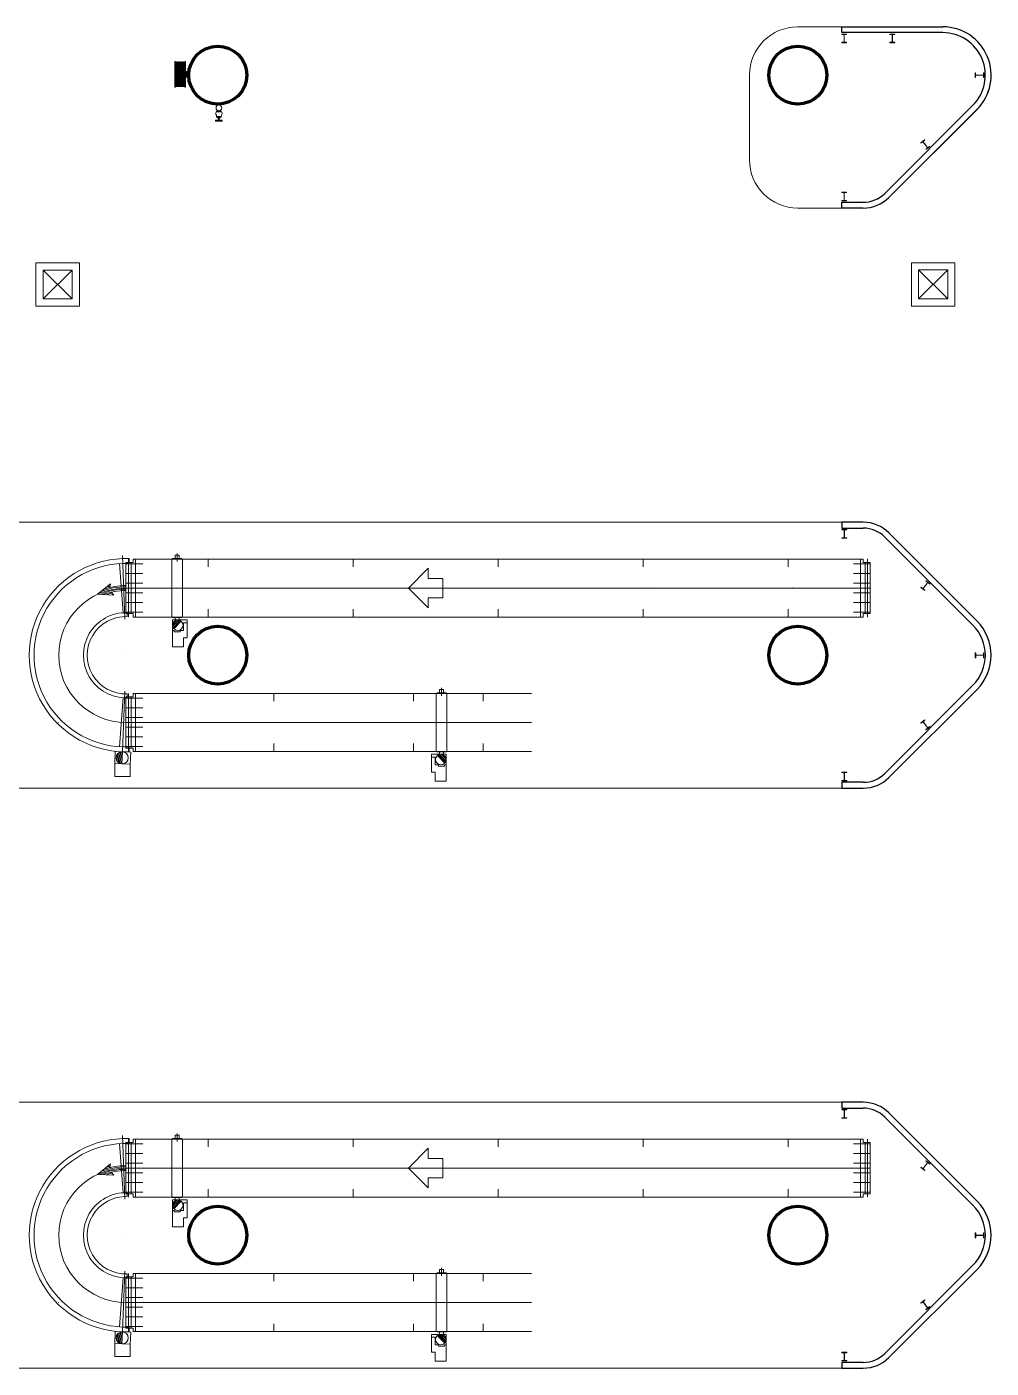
# Model space of a CAD drawing. Header units: metres. Extents: x 1807 to 3745, y 842 to 1968.
# Drawn here: x 3410.05 to 3430, y 1353.25 to 1381 of the extents above; entities that cross this region are included whole.
import ezdxf

# ---------------------------------------------------------------- set-up
doc = ezdxf.new("R2010")
doc.units = ezdxf.units.M
doc.header["$MEASUREMENT"] = 0
doc.linetypes.add('DGN1', pattern=[7.299439, 0, -7.299439])
doc.layers.add('Level 1', color=7, linetype='Continuous', lineweight=0)

msp = doc.modelspace()

# ---------------------------------------------------------------- linework, layer by layer
at = {"layer": 'Level 1', "color": 7, "linetype": 'Continuous', "lineweight": 0}
for p, q in [((3426, 1381), (3429, 1381)), ((3413.13, 1380.264), (3413.13, 1379.774)), ((3413.149, 1380.264), (3413.149, 1379.774)), ((3413.167, 1380.264), (3413.167, 1379.774)), ((3413.186, 1380.264), (3413.186, 1379.774)), ((3413.204, 1380.264), (3413.204, 1379.774)), ((3413.223, 1380.264), (3413.223, 1379.774)), ((3413.241, 1380.261), (3413.241, 1379.774)), ((3413.241, 1380.261), (3413.241, 1379.774)), ((3413.26, 1380.264), (3413.26, 1379.774)), ((3413.278, 1380.264), (3413.278, 1379.774)), ((3413.297, 1380.264), (3413.297, 1379.774)), ((3413.316, 1380.264), (3413.316, 1379.774)), ((3425, 1378.25), (3425, 1380)), ((3413.976, 1379.243), (3413.976, 1379.258)), ((3413.985, 1379.261), (3413.985, 1379.277)), ((3414.005, 1379.243), (3414.005, 1379.258)), ((3414.042, 1379.243), (3414.042, 1379.258)), ((3414.062, 1379.277), (3414.062, 1379.261)), ((3414.07, 1379.258), (3414.071, 1379.258)), ((3414.071, 1379.258), (3414.071, 1379.243)), ((3429.707, 1379.293), (3427.884, 1377.47)), ((3414.091, 1379.066), (3413.956, 1379.066)), ((3413.956, 1379.066), (3413.956, 1379.046)), ((3413.956, 1379.046), (3414.091, 1379.046)), ((3414.071, 1379.143), (3413.976, 1379.143)), ((3413.976, 1379.143), (3413.976, 1379.133)), ((3413.976, 1379.133), (3414.071, 1379.133)), ((3414.046, 1379.133), (3414.001, 1379.133)), ((3414.001, 1379.133), (3414.001, 1379.124)), ((3414.016, 1379.101), (3414.012, 1379.101)), ((3414.013, 1379.121), (3414.013, 1379.133)), ((3414.031, 1379.101), (3414.016, 1379.101)), ((3414.016, 1379.101), (3414.016, 1379.066)), ((3414.016, 1379.066), (3414.031, 1379.066)), ((3414.036, 1379.101), (3414.031, 1379.101)), ((3414.031, 1379.066), (3414.031, 1379.101)), ((3414.034, 1379.121), (3414.034, 1379.133)), ((3414.046, 1379.121), (3414.046, 1379.133)), ((3414.071, 1379.133), (3414.071, 1379.143)), ((3414.091, 1379.046), (3414.091, 1379.066)), ((3427.354, 1377.25), (3426, 1377.25)), ((3411.14, 1376.12), (3410.24, 1376.12)), ((3410.24, 1376.12), (3410.24, 1375.219)), ((3410.39, 1375.37), (3410.99, 1375.969)), ((3410.99, 1375.37), (3410.39, 1375.969)), ((3411.14, 1375.219), (3411.14, 1376.12)), ((3429.25, 1376.12), (3428.35, 1376.12)), ((3428.35, 1376.12), (3428.35, 1375.22)), ((3428.5, 1375.37), (3429.1, 1375.97)), ((3429.1, 1375.37), (3428.5, 1375.97)), ((3429.25, 1375.22), (3429.25, 1376.12)), ((3410.24, 1375.219), (3411.14, 1375.219)), ((3428.35, 1375.22), (3429.25, 1375.22)), ((3427.354, 1370.75), (3390.647, 1370.75)), ((3429.707, 1368.707), (3427.884, 1370.53)), ((3413.12, 1370.07), (3413.12, 1370)), ((3413.2, 1370.07), (3413.12, 1370.07)), ((3413.2, 1370.07), (3413.2, 1370)), ((3412.1, 1369.92), (3412.1, 1368.86)), ((3412.1, 1369.92), (3412.25, 1369.92)), ((3412.1, 1369.9), (3412.1, 1368.88)), ((3412.1, 1369.89), (3412.45, 1369.89)), ((3412.17, 1369.999), (3412.17, 1369.899)), ((3412.25, 1369.99), (3412.3, 1369.99)), ((3412.25, 1369.92), (3412.25, 1369.99)), ((3412.3, 1369.99), (3427.3, 1369.99)), ((3413.26, 1370), (3413.06, 1370)), ((3413.8, 1369.99), (3413.8, 1369.83)), ((3416.8, 1369.99), (3416.8, 1369.83)), ((3418.355, 1369.8), (3417.945, 1369.39)), ((3418.355, 1369.8), (3418.355, 1369.59)), ((3419.8, 1369.99), (3419.8, 1369.83)), ((3422.8, 1369.99), (3422.8, 1369.83)), ((3425.8, 1369.99), (3425.8, 1369.83)), ((3427.5, 1369.89), (3427.15, 1369.89)), ((3427.35, 1369.99), (3427.3, 1369.99)), ((3427.35, 1369.92), (3427.35, 1369.99)), ((3427.5, 1369.92), (3427.35, 1369.92)), ((3427.5, 1368.86), (3427.5, 1369.92)), ((3411.778, 1369.475), (3411.514, 1369.26)), ((3411.778, 1369.475), (3411.771, 1369.402)), ((3412.1, 1369.69), (3412.45, 1369.69)), ((3412.1, 1369.49), (3412.45, 1369.49)), ((3418.655, 1369.59), (3418.355, 1369.59)), ((3418.655, 1369.59), (3418.655, 1369.19)), ((3427.5, 1369.69), (3427.15, 1369.69)), ((3427.5, 1369.49), (3427.15, 1369.49)), ((3411.85, 1369.245), (3411.514, 1369.26)), ((3411.85, 1369.245), (3411.795, 1369.305)), ((3412.099, 1369.391), (3412.101, 1369.389)), ((3412.099, 1369.389), (3412.101, 1369.391)), ((3412.099, 1369.391), (3412.101, 1369.389)), ((3412.099, 1369.389), (3412.101, 1369.391)), ((3412.1, 1369.34), (3412.1, 1369.44)), ((3412.1, 1369.29), (3412.45, 1369.29)), ((3412.299, 1369.391), (3412.301, 1369.389)), ((3412.299, 1369.389), (3412.301, 1369.391)), ((3412.299, 1369.389), (3412.301, 1369.391)), ((3412.299, 1369.391), (3412.301, 1369.389)), ((3413.799, 1369.391), (3413.801, 1369.389)), ((3413.799, 1369.389), (3413.801, 1369.391)), ((3413.799, 1369.389), (3413.801, 1369.391)), ((3413.799, 1369.391), (3413.801, 1369.389)), ((3413.899, 1369.391), (3413.901, 1369.389)), ((3413.899, 1369.389), (3413.901, 1369.391)), ((3416.799, 1369.391), (3416.801, 1369.389)), ((3416.799, 1369.389), (3416.801, 1369.391)), ((3416.899, 1369.391), (3416.901, 1369.389)), ((3416.899, 1369.389), (3416.901, 1369.391)), ((3417.946, 1369.391), (3417.944, 1369.389)), ((3417.946, 1369.389), (3417.944, 1369.391)), ((3418.355, 1368.98), (3417.945, 1369.39)), ((3418.301, 1369.391), (3418.299, 1369.389)), ((3418.301, 1369.389), (3418.299, 1369.391)), ((3418.355, 1369.19), (3418.355, 1368.98)), ((3418.655, 1369.19), (3418.355, 1369.19)), ((3419.799, 1369.391), (3419.801, 1369.389)), ((3419.799, 1369.389), (3419.801, 1369.391)), ((3419.899, 1369.391), (3419.901, 1369.389)), ((3419.899, 1369.389), (3419.901, 1369.391)), ((3422.799, 1369.391), (3422.801, 1369.389)), ((3422.799, 1369.389), (3422.801, 1369.391)), ((3422.899, 1369.391), (3422.901, 1369.389)), ((3422.899, 1369.389), (3422.901, 1369.391)), ((3425.799, 1369.391), (3425.801, 1369.389)), ((3425.799, 1369.389), (3425.801, 1369.391)), ((3425.899, 1369.391), (3425.901, 1369.389)), ((3425.899, 1369.389), (3425.901, 1369.391)), ((3427.5, 1369.29), (3427.15, 1369.29)), ((3427.301, 1369.389), (3427.299, 1369.391)), ((3427.301, 1369.391), (3427.299, 1369.389)), ((3427.501, 1369.389), (3427.499, 1369.391)), ((3427.501, 1369.391), (3427.499, 1369.389)), ((3412.1, 1369.09), (3412.45, 1369.09)), ((3413.8, 1368.95), (3413.8, 1368.79)), ((3416.8, 1368.95), (3416.8, 1368.79)), ((3419.8, 1368.95), (3419.8, 1368.79)), ((3422.8, 1368.95), (3422.8, 1368.79)), ((3425.8, 1368.95), (3425.8, 1368.79)), ((3427.5, 1369.09), (3427.15, 1369.09)), ((3412.1, 1368.89), (3412.45, 1368.89)), ((3412.1, 1368.86), (3412.25, 1368.86)), ((3412.129, 1368.88), (3412.129, 1368.799)), ((3412.25, 1368.86), (3412.25, 1368.79)), ((3412.25, 1368.79), (3412.3, 1368.79)), ((3412.3, 1368.79), (3427.3, 1368.79)), ((3413.26, 1368.78), (3413.06, 1368.78)), ((3413.064, 1368.73), (3413.064, 1368.512)), ((3413.064, 1368.73), (3413.364, 1368.73)), ((3413.064, 1368.627), (3413.168, 1368.73)), ((3413.067, 1368.594), (3413.2, 1368.727)), ((3413.077, 1368.569), (3413.225, 1368.717)), ((3413.092, 1368.548), (3413.246, 1368.703)), ((3413.12, 1368.78), (3413.12, 1368.73)), ((3413.2, 1368.78), (3413.2, 1368.73)), ((3413.292, 1368.67), (3413.364, 1368.67)), ((3413.292, 1368.67), (3413.292, 1368.512)), ((3413.364, 1368.73), (3413.364, 1368.67)), ((3427.5, 1368.89), (3427.15, 1368.89)), ((3427.35, 1368.79), (3427.3, 1368.79)), ((3427.5, 1368.86), (3427.35, 1368.86)), ((3427.35, 1368.86), (3427.35, 1368.79)), ((3413.064, 1368.512), (3413.1, 1368.512)), ((3413.1, 1368.512), (3413.1, 1368.482)), ((3413.1, 1368.482), (3413.22, 1368.482)), ((3413.22, 1368.512), (3413.22, 1368.482)), ((3413.22, 1368.512), (3413.292, 1368.512)), ((3412.099, 1368.001), (3412.101, 1367.999)), ((3412.099, 1367.999), (3412.101, 1368.001)), ((3418.589, 1367.29), (3418.589, 1367.22)), ((3418.589, 1367.29), (3418.669, 1367.29)), ((3418.669, 1367.29), (3418.669, 1367.22)), ((3427.884, 1365.47), (3429.707, 1367.293)), ((3412.1, 1366.08), (3412.1, 1367.14)), ((3412.1, 1367.14), (3412.25, 1367.14)), ((3412.1, 1367.12), (3412.1, 1366.1)), ((3412.1, 1367.11), (3412.45, 1367.11)), ((3412.129, 1367.12), (3412.129, 1367.201)), ((3412.25, 1367.21), (3412.3, 1367.21)), ((3412.25, 1367.14), (3412.25, 1367.21)), ((3420.488, 1367.21), (3412.3, 1367.21)), ((3415.163, 1367.05), (3415.163, 1367.21)), ((3418.047, 1367.05), (3418.047, 1367.21)), ((3418.529, 1367.22), (3418.729, 1367.22)), ((3419.489, 1367.05), (3419.489, 1367.21)), ((3412.1, 1366.91), (3412.45, 1366.91)), ((3412.1, 1366.71), (3412.45, 1366.71)), ((3410.709, 1366.609), (3410.711, 1366.611)), ((3410.711, 1366.609), (3410.709, 1366.611)), ((3412.099, 1366.609), (3412.101, 1366.611)), ((3412.101, 1366.609), (3412.099, 1366.611)), ((3412.099, 1366.609), (3412.101, 1366.611)), ((3412.099, 1366.611), (3412.101, 1366.609)), ((3412.1, 1366.51), (3412.45, 1366.51)), ((3412.299, 1366.609), (3412.301, 1366.611)), ((3412.299, 1366.611), (3412.301, 1366.609)), ((3415.162, 1366.609), (3415.164, 1366.611)), ((3415.162, 1366.611), (3415.164, 1366.609)), ((3415.262, 1366.609), (3415.264, 1366.611)), ((3415.262, 1366.611), (3415.264, 1366.609)), ((3417.99, 1366.609), (3417.988, 1366.611)), ((3417.99, 1366.611), (3417.988, 1366.609)), ((3418.046, 1366.609), (3418.048, 1366.611)), ((3418.046, 1366.611), (3418.048, 1366.609)), ((3418.146, 1366.609), (3418.148, 1366.611)), ((3418.146, 1366.611), (3418.148, 1366.609)), ((3419.488, 1366.609), (3419.49, 1366.611)), ((3419.488, 1366.611), (3419.49, 1366.609)), ((3419.49, 1366.609), (3419.488, 1366.611)), ((3419.49, 1366.611), (3419.488, 1366.609)), ((3419.588, 1366.609), (3419.59, 1366.611)), ((3419.588, 1366.611), (3419.59, 1366.609)), ((3412.1, 1366.31), (3412.45, 1366.31)), ((3415.163, 1366.01), (3415.163, 1366.17)), ((3418.047, 1366.01), (3418.047, 1366.17)), ((3419.489, 1366.01), (3419.489, 1366.17)), ((3411.868, 1365.758), (3411.879, 1366.008)), ((3412.199, 1365.994), (3411.879, 1366.008)), ((3411.92, 1365.806), (3411.927, 1365.956)), ((3411.944, 1365.78), (3411.953, 1365.979)), ((3411.968, 1365.764), (3411.978, 1365.993)), ((3411.993, 1365.755), (3412.004, 1366)), ((3412.018, 1365.751), (3412.029, 1366.001)), ((3412.1, 1366.11), (3412.45, 1366.11)), ((3412.1, 1366.08), (3412.25, 1366.08)), ((3412.17, 1366.101), (3412.17, 1366.001)), ((3412.188, 1365.744), (3412.199, 1365.994)), ((3412.25, 1366.08), (3412.25, 1366.01)), ((3412.25, 1366.01), (3412.3, 1366.01)), ((3420.488, 1366.01), (3412.3, 1366.01)), ((3418.725, 1365.95), (3418.425, 1365.95)), ((3418.425, 1365.95), (3418.425, 1365.89)), ((3418.497, 1365.89), (3418.425, 1365.89)), ((3418.497, 1365.89), (3418.497, 1365.732)), ((3418.529, 1366), (3418.729, 1366)), ((3418.697, 1365.768), (3418.543, 1365.922)), ((3418.711, 1365.789), (3418.563, 1365.937)), ((3418.589, 1366), (3418.589, 1365.95)), ((3418.721, 1365.814), (3418.589, 1365.947)), ((3418.725, 1365.847), (3418.621, 1365.95)), ((3418.669, 1366), (3418.669, 1365.95)), ((3418.725, 1365.95), (3418.725, 1365.732)), ((3412.188, 1365.744), (3411.868, 1365.758)), ((3418.569, 1365.732), (3418.497, 1365.732)), ((3418.689, 1365.702), (3418.568, 1365.702)), ((3418.569, 1365.732), (3418.569, 1365.702)), ((3418.725, 1365.732), (3418.689, 1365.732)), ((3418.689, 1365.732), (3418.689, 1365.702)), ((3390.647, 1365.25), (3427.354, 1365.25)), ((3427.354, 1358.75), (3390.647, 1358.75)), ((3429.707, 1356.707), (3427.884, 1358.53)), ((3412.1, 1357.92), (3412.1, 1356.86)), ((3412.1, 1357.92), (3412.25, 1357.92)), ((3412.1, 1357.9), (3412.1, 1356.88)), ((3412.1, 1357.89), (3412.45, 1357.89)), ((3412.17, 1357.999), (3412.17, 1357.899)), ((3412.25, 1357.99), (3412.3, 1357.99)), ((3412.25, 1357.92), (3412.25, 1357.99)), ((3412.3, 1357.99), (3427.3, 1357.99)), ((3413.26, 1358), (3413.06, 1358)), ((3413.12, 1358.07), (3413.12, 1358)), ((3413.2, 1358.07), (3413.12, 1358.07)), ((3413.2, 1358.07), (3413.2, 1358)), ((3413.8, 1357.99), (3413.8, 1357.83)), ((3416.8, 1357.99), (3416.8, 1357.83)), ((3419.8, 1357.99), (3419.8, 1357.83)), ((3422.8, 1357.99), (3422.8, 1357.83)), ((3425.8, 1357.99), (3425.8, 1357.83)), ((3427.5, 1357.89), (3427.15, 1357.89)), ((3427.35, 1357.99), (3427.3, 1357.99)), ((3427.35, 1357.92), (3427.35, 1357.99)), ((3427.5, 1357.92), (3427.35, 1357.92)), ((3427.5, 1356.86), (3427.5, 1357.92)), ((3412.1, 1357.69), (3412.45, 1357.69)), ((3418.355, 1357.8), (3417.945, 1357.39)), ((3418.355, 1357.8), (3418.355, 1357.59)), ((3418.655, 1357.59), (3418.355, 1357.59)), ((3418.655, 1357.59), (3418.655, 1357.19)), ((3427.5, 1357.69), (3427.15, 1357.69)), ((3411.778, 1357.475), (3411.514, 1357.26)), ((3411.85, 1357.245), (3411.514, 1357.26)), ((3411.778, 1357.475), (3411.771, 1357.402)), ((3411.85, 1357.245), (3411.795, 1357.305)), ((3412.099, 1357.391), (3412.101, 1357.389)), ((3412.099, 1357.389), (3412.101, 1357.391)), ((3412.099, 1357.391), (3412.101, 1357.389)), ((3412.099, 1357.389), (3412.101, 1357.391)), ((3412.1, 1357.49), (3412.45, 1357.49)), ((3412.1, 1357.34), (3412.1, 1357.44)), ((3412.1, 1357.29), (3412.45, 1357.29)), ((3412.299, 1357.391), (3412.301, 1357.389)), ((3412.299, 1357.389), (3412.301, 1357.391)), ((3412.299, 1357.389), (3412.301, 1357.391)), ((3412.299, 1357.391), (3412.301, 1357.389)), ((3413.799, 1357.391), (3413.801, 1357.389)), ((3413.799, 1357.389), (3413.801, 1357.391)), ((3413.799, 1357.389), (3413.801, 1357.391)), ((3413.799, 1357.391), (3413.801, 1357.389)), ((3413.899, 1357.391), (3413.901, 1357.389)), ((3413.899, 1357.389), (3413.901, 1357.391)), ((3416.799, 1357.391), (3416.801, 1357.389)), ((3416.799, 1357.389), (3416.801, 1357.391)), ((3416.899, 1357.391), (3416.901, 1357.389)), ((3416.899, 1357.389), (3416.901, 1357.391)), ((3417.946, 1357.391), (3417.944, 1357.389)), ((3417.946, 1357.389), (3417.944, 1357.391)), ((3418.355, 1356.98), (3417.945, 1357.39)), ((3418.301, 1357.391), (3418.299, 1357.389)), ((3418.301, 1357.389), (3418.299, 1357.391)), ((3419.799, 1357.391), (3419.801, 1357.389)), ((3419.799, 1357.389), (3419.801, 1357.391)), ((3419.899, 1357.391), (3419.901, 1357.389)), ((3419.899, 1357.389), (3419.901, 1357.391)), ((3422.799, 1357.391), (3422.801, 1357.389)), ((3422.799, 1357.389), (3422.801, 1357.391)), ((3422.899, 1357.391), (3422.901, 1357.389)), ((3422.899, 1357.389), (3422.901, 1357.391)), ((3425.799, 1357.391), (3425.801, 1357.389)), ((3425.799, 1357.389), (3425.801, 1357.391)), ((3425.899, 1357.391), (3425.901, 1357.389)), ((3425.899, 1357.389), (3425.901, 1357.391)), ((3427.5, 1357.49), (3427.15, 1357.49)), ((3427.5, 1357.29), (3427.15, 1357.29)), ((3427.301, 1357.389), (3427.299, 1357.391)), ((3427.301, 1357.391), (3427.299, 1357.389)), ((3427.501, 1357.389), (3427.499, 1357.391)), ((3427.501, 1357.391), (3427.499, 1357.389)), ((3412.1, 1357.09), (3412.45, 1357.09)), ((3418.355, 1357.19), (3418.355, 1356.98)), ((3418.655, 1357.19), (3418.355, 1357.19)), ((3427.5, 1357.09), (3427.15, 1357.09)), ((3412.1, 1356.89), (3412.45, 1356.89)), ((3412.1, 1356.86), (3412.25, 1356.86)), ((3412.129, 1356.88), (3412.129, 1356.799)), ((3412.25, 1356.86), (3412.25, 1356.79)), ((3412.25, 1356.79), (3412.3, 1356.79)), ((3412.3, 1356.79), (3427.3, 1356.79)), ((3413.26, 1356.78), (3413.06, 1356.78)), ((3413.064, 1356.73), (3413.064, 1356.512)), ((3413.064, 1356.73), (3413.364, 1356.73)), ((3413.064, 1356.627), (3413.168, 1356.73)), ((3413.067, 1356.594), (3413.2, 1356.727)), ((3413.077, 1356.569), (3413.225, 1356.717)), ((3413.092, 1356.548), (3413.246, 1356.703)), ((3413.12, 1356.78), (3413.12, 1356.73)), ((3413.2, 1356.78), (3413.2, 1356.73)), ((3413.364, 1356.73), (3413.364, 1356.67)), ((3413.8, 1356.95), (3413.8, 1356.79)), ((3416.8, 1356.95), (3416.8, 1356.79)), ((3419.8, 1356.95), (3419.8, 1356.79)), ((3422.8, 1356.95), (3422.8, 1356.79)), ((3425.8, 1356.95), (3425.8, 1356.79)), ((3427.5, 1356.89), (3427.15, 1356.89)), ((3427.35, 1356.79), (3427.3, 1356.79)), ((3427.5, 1356.86), (3427.35, 1356.86)), ((3427.35, 1356.86), (3427.35, 1356.79)), ((3413.064, 1356.512), (3413.1, 1356.512)), ((3413.1, 1356.512), (3413.1, 1356.482)), ((3413.1, 1356.482), (3413.22, 1356.482)), ((3413.22, 1356.512), (3413.22, 1356.482)), ((3413.22, 1356.512), (3413.292, 1356.512)), ((3413.292, 1356.67), (3413.364, 1356.67)), ((3413.292, 1356.67), (3413.292, 1356.512)), ((3412.099, 1356.001), (3412.101, 1355.999)), ((3412.099, 1355.999), (3412.101, 1356.001)), ((3412.1, 1354.08), (3412.1, 1355.14)), ((3412.1, 1355.14), (3412.25, 1355.14)), ((3412.1, 1355.12), (3412.1, 1354.1)), ((3412.1, 1355.11), (3412.45, 1355.11)), ((3412.129, 1355.12), (3412.129, 1355.201)), ((3412.25, 1355.21), (3412.3, 1355.21)), ((3412.25, 1355.14), (3412.25, 1355.21)), ((3420.488, 1355.21), (3412.3, 1355.21)), ((3415.163, 1355.05), (3415.163, 1355.21)), ((3418.047, 1355.05), (3418.047, 1355.21)), ((3418.529, 1355.22), (3418.729, 1355.22)), ((3418.589, 1355.29), (3418.589, 1355.22)), ((3418.589, 1355.29), (3418.669, 1355.29)), ((3418.669, 1355.29), (3418.669, 1355.22)), ((3419.489, 1355.05), (3419.489, 1355.21)), ((3427.884, 1353.47), (3429.707, 1355.293)), ((3412.1, 1354.91), (3412.45, 1354.91)), ((3410.709, 1354.609), (3410.711, 1354.611)), ((3410.711, 1354.609), (3410.709, 1354.611)), ((3412.099, 1354.609), (3412.101, 1354.611)), ((3412.101, 1354.609), (3412.099, 1354.611)), ((3412.099, 1354.609), (3412.101, 1354.611)), ((3412.099, 1354.611), (3412.101, 1354.609)), ((3412.1, 1354.71), (3412.45, 1354.71)), ((3412.1, 1354.51), (3412.45, 1354.51)), ((3412.299, 1354.609), (3412.301, 1354.611)), ((3412.299, 1354.611), (3412.301, 1354.609)), ((3415.162, 1354.609), (3415.164, 1354.611)), ((3415.162, 1354.611), (3415.164, 1354.609)), ((3415.262, 1354.609), (3415.264, 1354.611)), ((3415.262, 1354.611), (3415.264, 1354.609)), ((3417.99, 1354.609), (3417.988, 1354.611)), ((3417.99, 1354.611), (3417.988, 1354.609)), ((3418.046, 1354.609), (3418.048, 1354.611)), ((3418.046, 1354.611), (3418.048, 1354.609)), ((3418.146, 1354.609), (3418.148, 1354.611)), ((3418.146, 1354.611), (3418.148, 1354.609)), ((3419.488, 1354.609), (3419.49, 1354.611)), ((3419.488, 1354.611), (3419.49, 1354.609)), ((3419.49, 1354.609), (3419.488, 1354.611)), ((3419.49, 1354.611), (3419.488, 1354.609)), ((3419.588, 1354.609), (3419.59, 1354.611)), ((3419.588, 1354.611), (3419.59, 1354.609)), ((3412.1, 1354.31), (3412.45, 1354.31)), ((3411.868, 1353.758), (3411.879, 1354.008)), ((3412.199, 1353.994), (3411.879, 1354.008)), ((3411.92, 1353.806), (3411.927, 1353.956)), ((3411.944, 1353.78), (3411.953, 1353.98)), ((3411.968, 1353.764), (3411.978, 1353.993)), ((3411.993, 1353.755), (3412.004, 1354)), ((3412.018, 1353.752), (3412.029, 1354.001)), ((3412.1, 1354.11), (3412.45, 1354.11)), ((3412.1, 1354.08), (3412.25, 1354.08)), ((3412.17, 1354.101), (3412.17, 1354.001)), ((3412.188, 1353.744), (3412.199, 1353.994)), ((3412.25, 1354.08), (3412.25, 1354.01)), ((3412.25, 1354.01), (3412.3, 1354.01)), ((3420.488, 1354.01), (3412.3, 1354.01)), ((3415.163, 1354.01), (3415.163, 1354.17)), ((3418.047, 1354.01), (3418.047, 1354.17)), ((3418.725, 1353.95), (3418.425, 1353.95)), ((3418.425, 1353.95), (3418.425, 1353.89)), ((3418.529, 1354), (3418.729, 1354)), ((3418.711, 1353.789), (3418.563, 1353.937)), ((3418.589, 1354), (3418.589, 1353.95)), ((3418.721, 1353.814), (3418.589, 1353.947)), ((3418.725, 1353.847), (3418.621, 1353.95)), ((3418.669, 1354), (3418.669, 1353.95)), ((3418.725, 1353.95), (3418.725, 1353.732)), ((3419.489, 1354.01), (3419.489, 1354.17)), ((3412.188, 1353.744), (3411.868, 1353.758)), ((3418.497, 1353.89), (3418.425, 1353.89)), ((3418.497, 1353.89), (3418.497, 1353.732)), ((3418.569, 1353.732), (3418.497, 1353.732)), ((3418.697, 1353.768), (3418.543, 1353.922)), ((3418.689, 1353.702), (3418.568, 1353.702)), ((3418.569, 1353.732), (3418.569, 1353.702)), ((3418.725, 1353.732), (3418.689, 1353.732)), ((3418.689, 1353.732), (3418.689, 1353.702)), ((3390.647, 1353.25), (3427.354, 1353.25))]:
    msp.add_line(p, q, dxfattribs=at)
at = {"layer": 'Level 1', "color": 7, "linetype": 'Continuous', "lineweight": 30}
for p, q in [((3426.909, 1380.88), (3426.909, 1381)), ((3426.909, 1381), (3429, 1381)), ((3429, 1380.88), (3426.909, 1380.88)), ((3429, 1380.88), (3429, 1380.88)), ((3413.34, 1380.07), (3413.34, 1379.968)), ((3413.369, 1380.07), (3413.34, 1380.07)), ((3413.369, 1379.968), (3413.369, 1380.07)), ((3413.34, 1379.968), (3413.369, 1379.968)), ((3427.799, 1377.555), (3429.621, 1379.378)), ((3429.706, 1379.293), (3427.883, 1377.47)), ((3426.909, 1377.25), (3426.909, 1377.37)), ((3426.909, 1377.37), (3427.353, 1377.37)), ((3427.353, 1377.25), (3426.909, 1377.25)), ((3427.354, 1370.75), (3426.91, 1370.75)), ((3426.91, 1370.75), (3426.91, 1370.63)), ((3426.91, 1370.63), (3427.354, 1370.63)), ((3427.8, 1370.445), (3429.622, 1368.622)), ((3429.707, 1368.707), (3427.884, 1370.53)), ((3429.622, 1367.378), (3427.8, 1365.555)), ((3427.884, 1365.47), (3429.707, 1367.293)), ((3427.354, 1365.37), (3426.91, 1365.37)), ((3426.91, 1365.37), (3426.91, 1365.25)), ((3426.91, 1365.25), (3427.354, 1365.25)), ((3427.354, 1358.75), (3426.91, 1358.75)), ((3426.91, 1358.75), (3426.91, 1358.63)), ((3426.91, 1358.63), (3427.354, 1358.63)), ((3427.8, 1358.445), (3429.622, 1356.622)), ((3429.707, 1356.707), (3427.884, 1358.53)), ((3429.622, 1355.378), (3427.8, 1353.555)), ((3427.884, 1353.47), (3429.707, 1355.293)), ((3427.354, 1353.37), (3426.91, 1353.37)), ((3426.91, 1353.37), (3426.91, 1353.25)), ((3426.91, 1353.25), (3427.354, 1353.25))]:
    msp.add_line(p, q, dxfattribs=at)
at = {"layer": 'Level 1', "color": 7, "linetype": 'Continuous', "lineweight": 13}
for p, q in [((3427.01, 1380.85), (3426.909, 1380.85)), ((3426.909, 1380.85), (3426.909, 1380.842)), ((3426.909, 1380.842), (3426.949, 1380.842)), ((3426.969, 1380.842), (3427.01, 1380.842)), ((3427.01, 1380.842), (3427.01, 1380.85)), ((3428.005, 1380.85), (3427.904, 1380.85)), ((3427.904, 1380.85), (3427.904, 1380.842)), ((3427.904, 1380.842), (3427.944, 1380.842)), ((3427.964, 1380.842), (3428.005, 1380.842)), ((3428.005, 1380.842), (3428.005, 1380.85)), ((3426.949, 1380.68), (3426.909, 1380.68)), ((3426.909, 1380.68), (3426.909, 1380.672)), ((3426.909, 1380.672), (3427.01, 1380.672)), ((3426.957, 1380.834), (3426.957, 1380.688)), ((3426.962, 1380.688), (3426.962, 1380.834)), ((3427.01, 1380.68), (3426.969, 1380.68)), ((3427.01, 1380.672), (3427.01, 1380.68)), ((3427.944, 1380.68), (3427.904, 1380.68)), ((3427.904, 1380.68), (3427.904, 1380.672)), ((3427.904, 1380.672), (3428.005, 1380.672)), ((3427.952, 1380.834), (3427.952, 1380.688)), ((3427.957, 1380.688), (3427.957, 1380.834)), ((3428.005, 1380.68), (3427.964, 1380.68)), ((3428.005, 1380.672), (3428.005, 1380.68)), ((3413.114, 1380.284), (3413.114, 1379.754)), ((3413.129, 1380.284), (3413.114, 1380.284)), ((3413.129, 1379.754), (3413.129, 1380.284)), ((3413.319, 1380.284), (3413.319, 1379.754)), ((3413.333, 1380.284), (3413.319, 1380.284)), ((3413.333, 1379.754), (3413.333, 1380.284)), ((3429.671, 1379.949), (3429.671, 1380.051)), ((3429.671, 1380.051), (3429.679, 1380.051)), ((3429.679, 1380.051), (3429.679, 1380.01)), ((3429.841, 1380.01), (3429.841, 1380.051)), ((3429.841, 1380.051), (3429.849, 1380.051)), ((3429.849, 1380.051), (3429.849, 1379.949)), ((3413.114, 1379.754), (3413.129, 1379.754)), ((3413.319, 1379.754), (3413.333, 1379.754)), ((3429.679, 1379.949), (3429.671, 1379.949)), ((3429.679, 1379.99), (3429.679, 1379.949)), ((3429.687, 1380.002), (3429.833, 1380.002)), ((3429.833, 1379.998), (3429.687, 1379.998)), ((3429.841, 1379.949), (3429.841, 1379.99)), ((3429.849, 1379.949), (3429.841, 1379.949)), ((3428.543, 1378.6), (3428.624, 1378.662)), ((3428.595, 1378.62), (3428.684, 1378.504)), ((3428.629, 1378.656), (3428.596, 1378.631)), ((3428.624, 1378.662), (3428.629, 1378.656)), ((3428.548, 1378.594), (3428.543, 1378.6)), ((3428.58, 1378.619), (3428.548, 1378.594)), ((3428.68, 1378.501), (3428.591, 1378.617)), ((3428.647, 1378.465), (3428.679, 1378.49)), ((3428.651, 1378.459), (3428.647, 1378.465)), ((3428.732, 1378.521), (3428.651, 1378.459)), ((3428.695, 1378.502), (3428.727, 1378.527)), ((3428.727, 1378.527), (3428.732, 1378.521)), ((3426.909, 1377.57), (3426.909, 1377.578)), ((3426.909, 1377.578), (3427.01, 1377.578)), ((3426.949, 1377.57), (3426.909, 1377.57)), ((3426.957, 1377.416), (3426.957, 1377.562)), ((3426.962, 1377.562), (3426.962, 1377.416)), ((3427.01, 1377.57), (3426.969, 1377.57)), ((3427.01, 1377.578), (3427.01, 1377.57)), ((3426.909, 1377.4), (3426.909, 1377.408)), ((3426.909, 1377.408), (3426.949, 1377.408)), ((3427.01, 1377.4), (3426.909, 1377.4)), ((3426.969, 1377.408), (3427.01, 1377.408)), ((3427.01, 1377.408), (3427.01, 1377.4)), ((3410.99, 1375.969), (3410.39, 1375.969)), ((3410.39, 1375.969), (3410.39, 1375.37)), ((3410.99, 1375.37), (3410.99, 1375.969)), ((3429.1, 1375.97), (3428.5, 1375.97)), ((3428.5, 1375.97), (3428.5, 1375.37)), ((3429.1, 1375.37), (3429.1, 1375.97)), ((3410.39, 1375.37), (3410.99, 1375.37)), ((3428.5, 1375.37), (3429.1, 1375.37)), ((3427.011, 1370.6), (3426.91, 1370.6)), ((3426.91, 1370.6), (3426.91, 1370.592)), ((3426.91, 1370.592), (3426.95, 1370.592)), ((3426.958, 1370.584), (3426.958, 1370.438)), ((3426.963, 1370.438), (3426.963, 1370.584)), ((3426.97, 1370.592), (3427.011, 1370.592)), ((3427.011, 1370.592), (3427.011, 1370.6)), ((3426.95, 1370.43), (3426.91, 1370.43)), ((3426.91, 1370.43), (3426.91, 1370.422)), ((3426.91, 1370.422), (3427.011, 1370.422)), ((3427.011, 1370.43), (3426.97, 1370.43)), ((3427.011, 1370.422), (3427.011, 1370.43)), ((3428.681, 1369.499), (3428.592, 1369.383)), ((3428.596, 1369.38), (3428.685, 1369.496)), ((3428.652, 1369.541), (3428.648, 1369.535)), ((3428.648, 1369.535), (3428.68, 1369.51)), ((3428.733, 1369.479), (3428.652, 1369.541)), ((3428.696, 1369.498), (3428.728, 1369.473)), ((3428.728, 1369.473), (3428.733, 1369.479)), ((3428.549, 1369.406), (3428.544, 1369.4)), ((3428.544, 1369.4), (3428.625, 1369.338)), ((3428.581, 1369.381), (3428.549, 1369.406)), ((3428.63, 1369.344), (3428.597, 1369.369)), ((3428.625, 1369.338), (3428.63, 1369.344)), ((3429.672, 1367.949), (3429.672, 1368.051)), ((3429.672, 1368.051), (3429.68, 1368.051)), ((3429.68, 1367.949), (3429.672, 1367.949)), ((3429.68, 1368.051), (3429.68, 1368.01)), ((3429.68, 1367.99), (3429.68, 1367.949)), ((3429.688, 1368.002), (3429.834, 1368.002)), ((3429.834, 1367.998), (3429.688, 1367.998)), ((3429.842, 1368.01), (3429.842, 1368.051)), ((3429.842, 1368.051), (3429.85, 1368.051)), ((3429.842, 1367.949), (3429.842, 1367.99)), ((3429.85, 1367.949), (3429.842, 1367.949)), ((3429.85, 1368.051), (3429.85, 1367.949)), ((3428.544, 1366.6), (3428.625, 1366.662)), ((3428.549, 1366.594), (3428.544, 1366.6)), ((3428.581, 1366.619), (3428.549, 1366.594)), ((3428.681, 1366.501), (3428.592, 1366.617)), ((3428.596, 1366.62), (3428.685, 1366.504)), ((3428.63, 1366.656), (3428.597, 1366.631)), ((3428.625, 1366.662), (3428.63, 1366.656)), ((3428.648, 1366.465), (3428.68, 1366.49)), ((3428.652, 1366.459), (3428.648, 1366.465)), ((3428.733, 1366.521), (3428.652, 1366.459)), ((3428.696, 1366.502), (3428.728, 1366.527)), ((3428.728, 1366.527), (3428.733, 1366.521)), ((3426.91, 1365.57), (3426.91, 1365.578)), ((3426.91, 1365.578), (3427.011, 1365.578)), ((3427.011, 1365.578), (3427.011, 1365.57)), ((3426.95, 1365.57), (3426.91, 1365.57)), ((3426.91, 1365.4), (3426.91, 1365.408)), ((3426.91, 1365.408), (3426.95, 1365.408)), ((3427.011, 1365.4), (3426.91, 1365.4)), ((3426.958, 1365.416), (3426.958, 1365.562)), ((3426.963, 1365.562), (3426.963, 1365.416)), ((3427.011, 1365.57), (3426.97, 1365.57)), ((3426.97, 1365.408), (3427.011, 1365.408)), ((3427.011, 1365.408), (3427.011, 1365.4)), ((3427.011, 1358.6), (3426.91, 1358.6)), ((3426.91, 1358.6), (3426.91, 1358.592)), ((3426.91, 1358.592), (3426.95, 1358.592)), ((3426.95, 1358.43), (3426.91, 1358.43)), ((3426.91, 1358.43), (3426.91, 1358.422)), ((3426.91, 1358.422), (3427.011, 1358.422)), ((3426.958, 1358.584), (3426.958, 1358.438)), ((3426.963, 1358.438), (3426.963, 1358.584)), ((3426.97, 1358.592), (3427.011, 1358.592)), ((3427.011, 1358.43), (3426.97, 1358.43)), ((3427.011, 1358.592), (3427.011, 1358.6)), ((3427.011, 1358.422), (3427.011, 1358.43)), ((3428.652, 1357.541), (3428.648, 1357.535)), ((3428.648, 1357.535), (3428.68, 1357.51)), ((3428.733, 1357.479), (3428.652, 1357.541)), ((3428.549, 1357.406), (3428.544, 1357.4)), ((3428.544, 1357.4), (3428.625, 1357.338)), ((3428.581, 1357.381), (3428.549, 1357.406)), ((3428.681, 1357.499), (3428.592, 1357.383)), ((3428.596, 1357.38), (3428.685, 1357.496)), ((3428.63, 1357.344), (3428.597, 1357.369)), ((3428.625, 1357.338), (3428.63, 1357.344)), ((3428.696, 1357.498), (3428.728, 1357.473)), ((3428.728, 1357.473), (3428.733, 1357.479)), ((3429.672, 1355.949), (3429.672, 1356.051)), ((3429.672, 1356.051), (3429.68, 1356.051)), ((3429.68, 1355.949), (3429.672, 1355.949)), ((3429.68, 1356.051), (3429.68, 1356.01)), ((3429.68, 1355.99), (3429.68, 1355.949)), ((3429.688, 1356.002), (3429.834, 1356.002)), ((3429.834, 1355.998), (3429.688, 1355.998)), ((3429.842, 1356.01), (3429.842, 1356.051)), ((3429.842, 1356.051), (3429.85, 1356.051)), ((3429.842, 1355.949), (3429.842, 1355.99)), ((3429.85, 1355.949), (3429.842, 1355.949)), ((3429.85, 1356.051), (3429.85, 1355.949)), ((3428.544, 1354.6), (3428.625, 1354.662)), ((3428.549, 1354.594), (3428.544, 1354.6)), ((3428.581, 1354.619), (3428.549, 1354.594)), ((3428.681, 1354.501), (3428.592, 1354.617)), ((3428.596, 1354.62), (3428.685, 1354.504)), ((3428.63, 1354.656), (3428.597, 1354.631)), ((3428.625, 1354.662), (3428.63, 1354.656)), ((3428.648, 1354.465), (3428.68, 1354.49)), ((3428.733, 1354.521), (3428.652, 1354.459)), ((3428.696, 1354.502), (3428.728, 1354.527)), ((3428.728, 1354.527), (3428.733, 1354.521)), ((3428.652, 1354.459), (3428.648, 1354.465)), ((3426.91, 1353.57), (3426.91, 1353.578)), ((3426.91, 1353.578), (3427.011, 1353.578)), ((3426.95, 1353.57), (3426.91, 1353.57)), ((3426.91, 1353.4), (3426.91, 1353.408)), ((3426.91, 1353.408), (3426.95, 1353.408)), ((3427.011, 1353.4), (3426.91, 1353.4)), ((3426.958, 1353.416), (3426.958, 1353.562)), ((3426.963, 1353.562), (3426.963, 1353.416)), ((3427.011, 1353.57), (3426.97, 1353.57)), ((3426.97, 1353.408), (3427.011, 1353.408)), ((3427.011, 1353.578), (3427.011, 1353.57)), ((3427.011, 1353.408), (3427.011, 1353.4))]:
    msp.add_line(p, q, dxfattribs=at)
at = {"layer": 'Level 1', "color": 7, "linetype": 'DGN1', "lineweight": 0}
for p, q in [((3413.339, 1380.067), (3413.132, 1380.067)), ((3413.339, 1379.971), (3413.132, 1379.971))]:
    msp.add_line(p, q, dxfattribs=at)
at = {"layer": 'Level 1', "color": 7, "linetype": 'Continuous', "lineweight": 0, "ltscale": 4}
for p, q in [((3412.076, 1368.744), (3412.027, 1370.061)), ((3413.16, 1369.94), (3413.16, 1370.104)), ((3411.965, 1369.895), (3412.041, 1368.878)), ((3412.155, 1369.99), (3412.155, 1368.789)), ((3412.21, 1369.92), (3412.21, 1368.86)), ((3412.3, 1369.99), (3412.3, 1368.79)), ((3413.047, 1369.99), (3413.047, 1368.79)), ((3413.273, 1369.99), (3413.273, 1368.79)), ((3427.3, 1368.79), (3427.3, 1369.99)), ((3427.39, 1368.86), (3427.39, 1369.92)), ((3427.445, 1368.79), (3427.445, 1369.991)), ((3412.1, 1369.39), (3427.5, 1369.39)), ((3413.364, 1368.67), (3413.364, 1368.362)), ((3413.064, 1368.174), (3413.064, 1368.512)), ((3413.292, 1368.362), (3413.292, 1368.174)), ((3413.292, 1368.362), (3413.364, 1368.362)), ((3413.292, 1368.174), (3413.064, 1368.174)), ((3412.029, 1366.001), (3412.076, 1367.258)), ((3418.629, 1367.16), (3418.629, 1367.324)), ((3411.965, 1366.105), (3412.041, 1367.122)), ((3412.155, 1366.01), (3412.155, 1367.211)), ((3412.21, 1366.08), (3412.21, 1367.14)), ((3412.3, 1366.01), (3412.3, 1367.21)), ((3418.516, 1367.21), (3418.516, 1366.01)), ((3418.742, 1367.21), (3418.742, 1366.01)), ((3420.488, 1366.61), (3412.1, 1366.61)), ((3418.425, 1365.89), (3418.425, 1365.582)), ((3411.868, 1365.758), (3411.868, 1365.494)), ((3412.188, 1365.744), (3412.188, 1365.494)), ((3418.497, 1365.582), (3418.425, 1365.582)), ((3418.497, 1365.582), (3418.497, 1365.394)), ((3418.725, 1365.394), (3418.725, 1365.732)), ((3411.868, 1365.494), (3412.188, 1365.494)), ((3418.497, 1365.394), (3418.725, 1365.394)), ((3413.16, 1357.94), (3413.16, 1358.104)), ((3411.965, 1357.895), (3412.041, 1356.878)), ((3412.076, 1356.744), (3412.027, 1358.061)), ((3412.155, 1357.99), (3412.155, 1356.789)), ((3412.21, 1357.92), (3412.21, 1356.86)), ((3412.3, 1357.99), (3412.3, 1356.79)), ((3413.047, 1357.99), (3413.047, 1356.79)), ((3413.273, 1357.99), (3413.273, 1356.79)), ((3427.3, 1356.79), (3427.3, 1357.99)), ((3427.39, 1356.86), (3427.39, 1357.92)), ((3427.445, 1356.79), (3427.445, 1357.991)), ((3412.1, 1357.39), (3427.5, 1357.39)), ((3413.064, 1356.174), (3413.064, 1356.512)), ((3413.364, 1356.67), (3413.364, 1356.362)), ((3413.292, 1356.174), (3413.064, 1356.174)), ((3413.292, 1356.362), (3413.292, 1356.174)), ((3413.292, 1356.362), (3413.364, 1356.362)), ((3418.629, 1355.16), (3418.629, 1355.324)), ((3411.965, 1354.105), (3412.041, 1355.122)), ((3412.029, 1354.001), (3412.076, 1355.258)), ((3412.155, 1354.01), (3412.155, 1355.211)), ((3412.21, 1354.08), (3412.21, 1355.14)), ((3412.3, 1354.01), (3412.3, 1355.21)), ((3418.516, 1355.21), (3418.516, 1354.01)), ((3418.742, 1355.21), (3418.742, 1354.01)), ((3420.488, 1354.61), (3412.1, 1354.61)), ((3411.868, 1353.758), (3411.868, 1353.494)), ((3412.188, 1353.744), (3412.188, 1353.494)), ((3418.425, 1353.89), (3418.425, 1353.582)), ((3418.725, 1353.394), (3418.725, 1353.732)), ((3411.868, 1353.494), (3412.188, 1353.494)), ((3418.497, 1353.582), (3418.425, 1353.582)), ((3418.497, 1353.582), (3418.497, 1353.394)), ((3418.497, 1353.394), (3418.725, 1353.394))]:
    msp.add_line(p, q, dxfattribs=at)
at = {"layer": 'Level 1', "color": 7, "linetype": 'Continuous', "lineweight": 70}
for centre in [(3414, 1380), (3426, 1380), (3414, 1368), (3426, 1368), (3414, 1356), (3426, 1356)]:
    msp.add_circle(centre, 0.6, dxfattribs=at)
at = {"layer": 'Level 1', "color": 7, "linetype": 'Continuous', "lineweight": 13}
msp.add_circle((3414.024, 1379.323), 0.06, dxfattribs=at)
at = {"layer": 'Level 1', "color": 7, "linetype": 'Continuous', "lineweight": 0}
for centre, radius in [((3413.173, 1368.621), 0.109), ((3412.023, 1365.876), 0.125), ((3418.615, 1365.841), 0.109), ((3413.173, 1356.621), 0.109), ((3412.023, 1353.876), 0.125), ((3418.615, 1353.841), 0.109)]:
    msp.add_circle(centre, radius, dxfattribs=at)
for centre, radius, start, end in [((3426, 1380), 1, 90, 180), ((3429, 1380), 1, 315.0067, 90), ((3413.99, 1379.212), 0.0339, 113.2427, 208.8427), ((3413.897, 1379.147), 0.0799, 357.2159, 37.4014), ((3413.991, 1379.221), 0.04, 68.767, 111.233), ((3413.991, 1379.281), 0.04, 248.767, 291.233), ((3414.024, 1379.191), 0.0701, 74.7036, 105.2964), ((3414.024, 1379.311), 0.0701, 254.7036, 285.2964), ((3414.057, 1379.221), 0.04, 68.767, 111.233), ((3414.057, 1379.281), 0.04, 248.767, 291.233), ((3414.058, 1379.212), 0.0339, 331.1573, 66.7573), ((3414.151, 1379.147), 0.0799, 142.5986, 182.7841), ((3414.007, 1379.123), 0.00618, 166.1244, 346.1244), ((3413.992, 1379.102), 0.0205, 359.2613, 50.134), ((3414.024, 1379.129), 0.0127, 214.4192, 325.5808), ((3414.04, 1379.123), 0.00618, 193.8756, 346.1244), ((3414.056, 1379.102), 0.0205, 129.866, 180.7387), ((3426, 1378.25), 1, 180, 270), ((3427.354, 1378), 0.75, 270, 315.007), ((3427.354, 1370), 0.75, 44.9932, 90), ((3412.1, 1368), 2, 87.9942, 272.0894), ((3412.1, 1368), 1.9, 87.8886, 272.0894), ((3412.1, 1368), 1.365, 90.0068, 112.8538), ((3412.1, 1368), 1.415, 90.0068, 111.3842), ((3412.1, 1368), 1.34, 90.0068, 110.5076), ((3412.1, 1368), 1.44, 90.0068, 108.4989), ((3412.1, 1368), 1.465, 102.8927, 106.0394), ((3412.1, 1368), 1.315, 102.5389, 107.8058), ((3412.1, 1368), 0.88, 88.1104, 271.8476), ((3412.1, 1368), 0.8, 87.9214, 271.8476), ((3429, 1368), 1, 315.0067, 44.9931), ((3427.354, 1366), 0.75, 270, 315.007), ((3427.354, 1358), 0.75, 44.9932, 90), ((3412.1, 1356), 2, 87.9942, 272.0894), ((3412.1, 1356), 1.9, 87.8886, 272.0894), ((3412.1, 1356), 1.365, 90.0068, 112.8538), ((3412.1, 1356), 1.415, 90.0068, 111.3842), ((3412.1, 1356), 1.34, 90.0068, 110.5076), ((3412.1, 1356), 1.44, 90.0068, 108.4989), ((3412.1, 1356), 1.465, 102.8927, 106.0394), ((3412.1, 1356), 1.315, 102.5389, 107.8058), ((3412.1, 1356), 0.88, 88.1104, 271.8476), ((3412.1, 1356), 0.8, 87.9214, 271.8476), ((3429, 1356), 1, 315.0067, 44.9931), ((3427.354, 1354), 0.75, 270, 315.007)]:
    msp.add_arc(centre, radius, start, end, dxfattribs=at)
at = {"layer": 'Level 1', "color": 7, "linetype": 'Continuous', "lineweight": 13}
for centre, start, end in [((3426.949, 1380.834), 0, 90), ((3426.969, 1380.834), 90, 180), ((3427.944, 1380.834), 0, 90), ((3427.964, 1380.834), 90, 180), ((3426.949, 1380.688), 270, 0), ((3426.969, 1380.688), 180, 270), ((3427.944, 1380.688), 270, 0), ((3427.964, 1380.688), 180, 270), ((3429.687, 1380.01), 180, 270), ((3429.833, 1380.01), 270, 0), ((3429.687, 1379.99), 90, 180), ((3429.833, 1379.99), 0, 90), ((3428.585, 1378.613), 37.5, 127.5), ((3428.601, 1378.625), 127.5, 217.5), ((3428.674, 1378.496), 307.5, 37.5), ((3428.69, 1378.508), 217.5, 307.5), ((3426.949, 1377.562), 0, 90), ((3426.969, 1377.562), 90, 180), ((3426.949, 1377.416), 270, 0), ((3426.969, 1377.416), 180, 270), ((3426.95, 1370.584), 0, 90), ((3426.97, 1370.584), 90, 180), ((3426.95, 1370.438), 270, 0), ((3426.97, 1370.438), 180, 270), ((3428.675, 1369.504), 322.5, 52.5), ((3428.691, 1369.492), 52.5, 142.5), ((3428.586, 1369.387), 232.5, 322.5), ((3428.602, 1369.375), 142.5, 232.5), ((3429.688, 1368.01), 180, 270), ((3429.688, 1367.99), 90, 180), ((3429.834, 1368.01), 270, 0), ((3429.834, 1367.99), 0, 90), ((3428.586, 1366.613), 37.5, 127.5), ((3428.602, 1366.625), 127.5, 217.5), ((3428.675, 1366.496), 307.5, 37.5), ((3428.691, 1366.508), 217.5, 307.5), ((3426.95, 1365.562), 0, 90), ((3426.95, 1365.416), 270, 0), ((3426.97, 1365.562), 90, 180), ((3426.97, 1365.416), 180, 270), ((3426.95, 1358.584), 0, 90), ((3426.95, 1358.438), 270, 0), ((3426.97, 1358.584), 90, 180), ((3426.97, 1358.438), 180, 270), ((3428.586, 1357.387), 232.5, 322.5), ((3428.602, 1357.375), 142.5, 232.5), ((3428.675, 1357.504), 322.5, 52.5), ((3428.691, 1357.492), 52.5, 142.5), ((3429.688, 1356.01), 180, 270), ((3429.688, 1355.99), 90, 180), ((3429.834, 1356.01), 270, 0), ((3429.834, 1355.99), 0, 90), ((3428.586, 1354.613), 37.5, 127.5), ((3428.602, 1354.625), 127.5, 217.5), ((3428.675, 1354.496), 307.5, 37.5), ((3428.691, 1354.508), 217.5, 307.5), ((3426.95, 1353.562), 0, 90), ((3426.95, 1353.416), 270, 0), ((3426.97, 1353.562), 90, 180), ((3426.97, 1353.416), 180, 270)]:
    msp.add_arc(centre, 0.0076, start, end, dxfattribs=at)
at = {"layer": 'Level 1', "color": 7, "linetype": 'Continuous', "lineweight": 30}
for centre, radius, start, end in [((3428.999, 1380), 1, 315.0065, 89.9432), ((3428.999, 1380), 0.88, 315.0065, 89.9432), ((3427.353, 1378), 0.63, 270.0007, 315.005), ((3427.353, 1378), 0.75, 270.0007, 315.005), ((3427.354, 1370), 0.75, 44.9964, 89.9978), ((3427.354, 1370), 0.63, 44.9964, 89.9978), ((3429, 1368), 1, 315.0065, 44.9935), ((3429, 1368), 0.88, 315.0065, 44.9935), ((3427.354, 1366), 0.63, 270.0007, 315.005), ((3427.354, 1366), 0.75, 270.0007, 315.005), ((3427.354, 1358), 0.75, 44.9964, 89.9978), ((3427.354, 1358), 0.63, 44.9964, 89.9978), ((3429, 1356), 1, 315.0065, 44.9935), ((3429, 1356), 0.88, 315.0065, 44.9935), ((3427.354, 1354), 0.63, 270.0007, 315.005), ((3427.354, 1354), 0.75, 270.0007, 315.005)]:
    msp.add_arc(centre, radius, start, end, dxfattribs=at)
at = {"layer": 'Level 1', "color": 7, "linetype": 'Continuous', "lineweight": 0, "ltscale": 4}
for centre in [(3412.1, 1368), (3412.1, 1356)]:
    msp.add_arc(centre, 1.39, 90, 270, dxfattribs=at)
at = {"layer": 'Level 1', "color": 7, "linetype": 'Continuous', "lineweight": 0, "extrusion": (0, 0, -1)}
for centre, major_axis, ratio in [((3413.139, 1380.257), (0, -0.017), 0.578812), ((3413.158, 1380.257), (0, -0.017), 0.578812), ((3413.176, 1380.257), (0, -0.017), 0.578812), ((3413.195, 1380.257), (0, -0.017), 0.578812), ((3413.213, 1380.257), (0, -0.017), 0.578812), ((3413.232, 1380.257), (0, -0.017), 0.578812), ((3413.251, 1379.781), (0, 0.017), 0.578813), ((3413.269, 1379.781), (0, 0.017), 0.578813), ((3413.288, 1379.781), (0, 0.017), 0.578813), ((3413.306, 1379.781), (0, 0.017), 0.578813)]:
    msp.add_ellipse(centre, major_axis=major_axis, ratio=ratio, start_param=1.981756, end_param=4.478097, dxfattribs=at)
at = {"layer": 'Level 1', "color": 7, "linetype": 'Continuous', "lineweight": 0}
for centre, major_axis, ratio in [((3413.251, 1380.257), (0, 0.017), 0.578812), ((3413.269, 1380.257), (0, 0.017), 0.578812), ((3413.288, 1380.257), (0, 0.017), 0.578812), ((3413.306, 1380.257), (0, 0.017), 0.578812), ((3413.139, 1379.781), (0, -0.017), 0.578813), ((3413.158, 1379.781), (0, -0.017), 0.578813), ((3413.176, 1379.781), (0, -0.017), 0.578813), ((3413.195, 1379.781), (0, -0.017), 0.578813), ((3413.213, 1379.781), (0, -0.017), 0.578813), ((3413.232, 1379.781), (0, -0.017), 0.578813)]:
    msp.add_ellipse(centre, major_axis=major_axis, ratio=ratio, start_param=5.123349, end_param=7.619689, dxfattribs=at)

doc.saveas('drawing.dxf')
